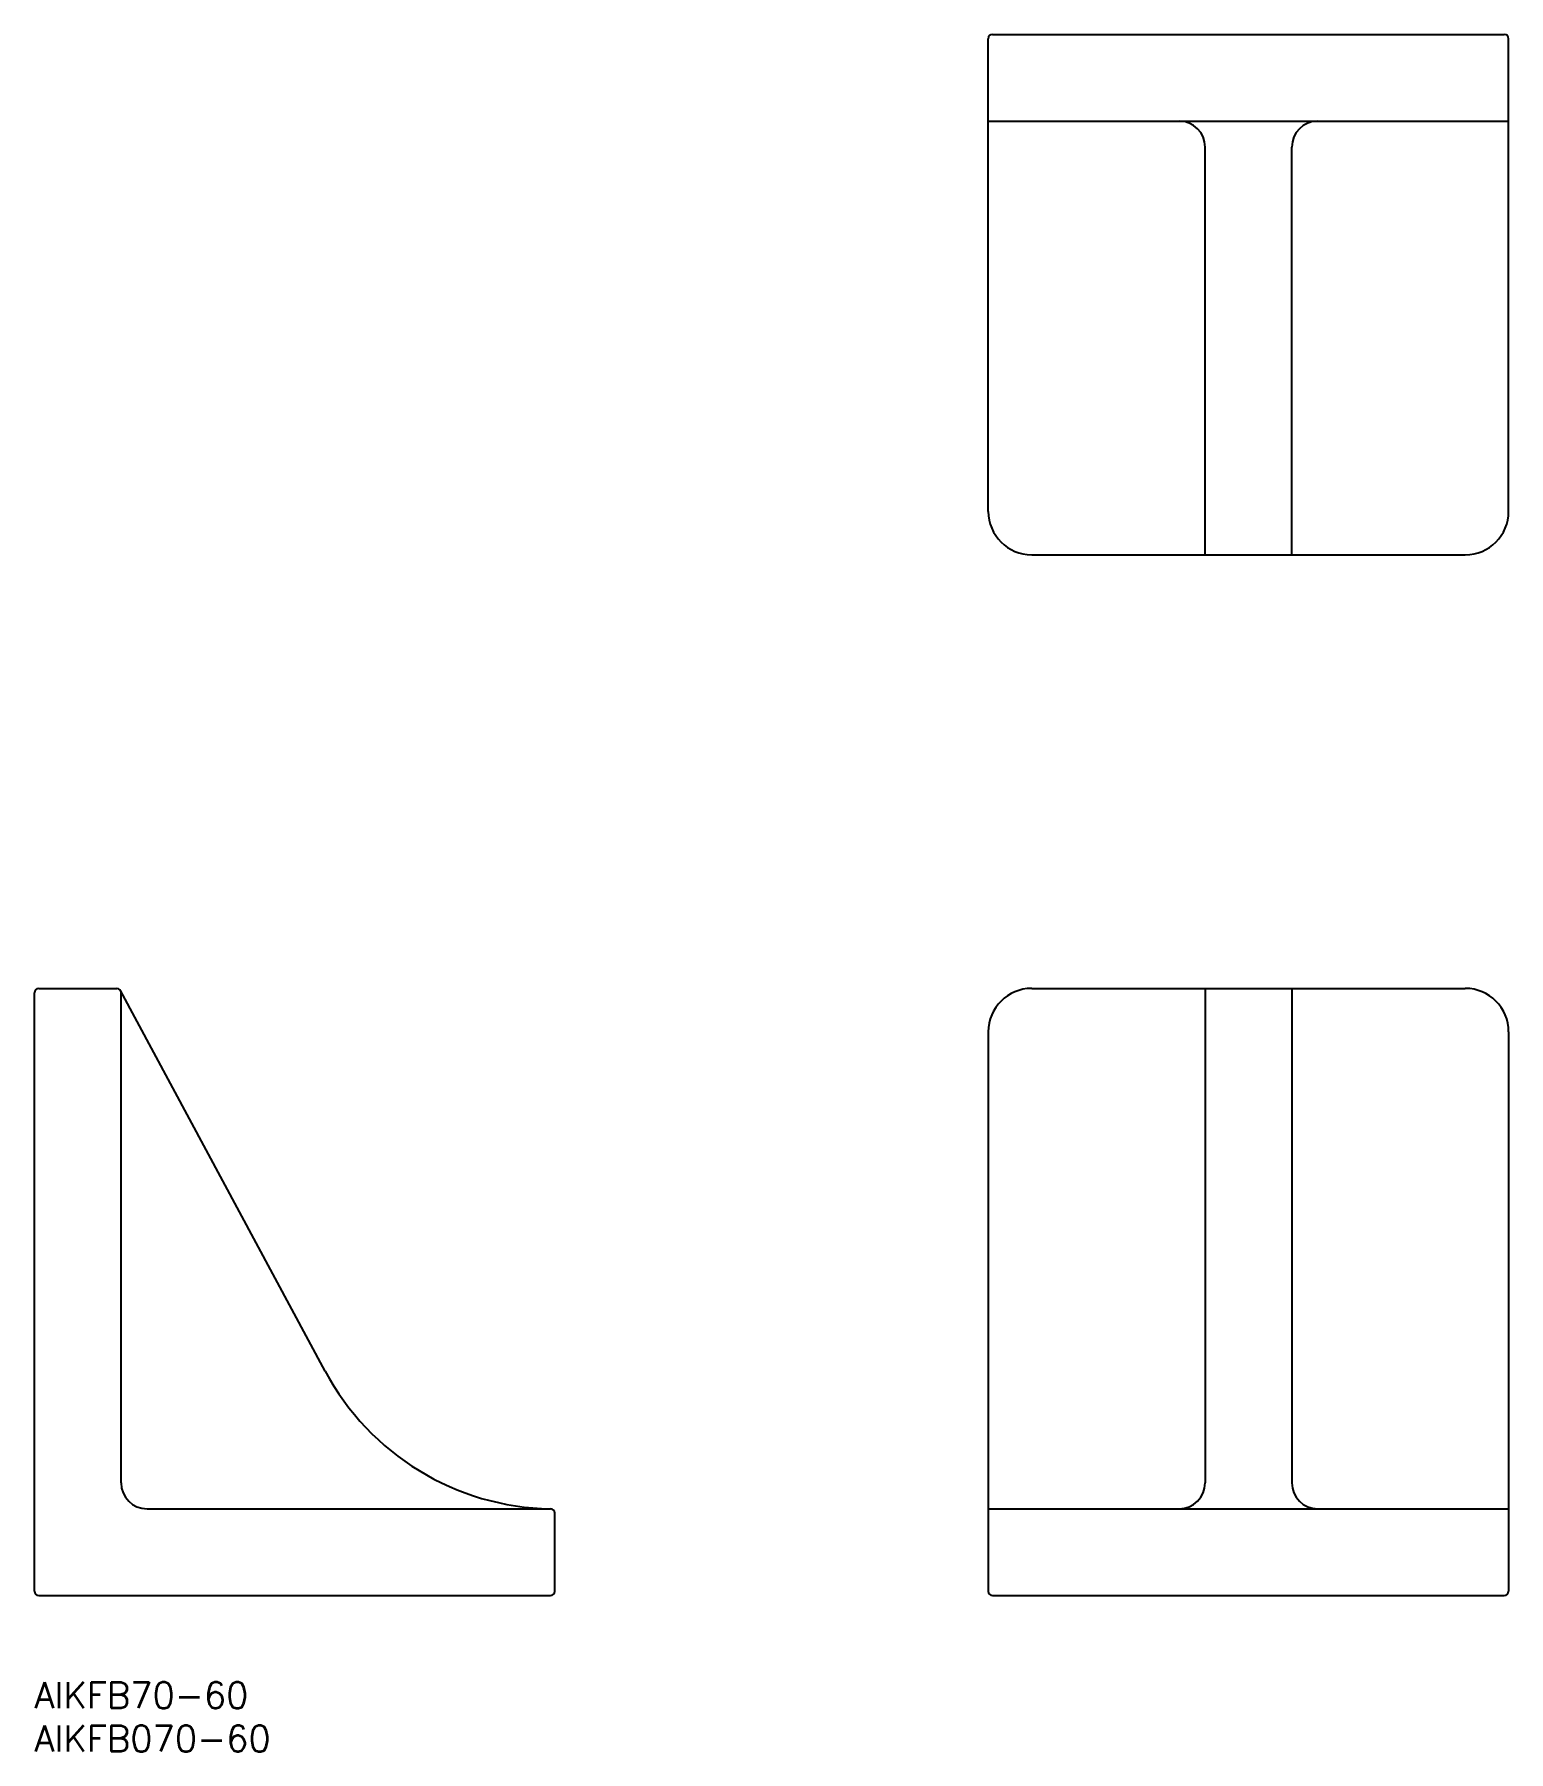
# Model space of a CAD drawing. Extents: x 0 to 170, y -8 to 190.
import ezdxf

# ---------------------------------------------------------------- set-up
doc = ezdxf.new("R2010")
doc.units = 0
doc.header["$LTSCALE"] = 0.5
doc.layers.add('MSM_CONTINUOUS', color=7, linetype='CONTINUOUS')
doc.layers.add('MSM_PART_NUMBER', color=7, linetype='CONTINUOUS')
doc.styles.get("Standard").update_dxf_attribs({"font": 'txt.shx', "height": 3, "bigfont": 'bigfont.shx'})

# ---------------------------------------------------------------- blocks, each defined once
blk = doc.blocks.new('*U3')
at = {"layer": 'MSM_PART_NUMBER'}
blk.add_text('AIKFB70-60', height=3, dxfattribs=at).set_placement((0, -3))
blk = doc.blocks.new('*U4')
at = {"layer": 'MSM_PART_NUMBER'}
blk.add_text('AIKFB070-60', height=3, dxfattribs=at).set_placement((0, -8))

msp = doc.modelspace()

# ---------------------------------------------------------------- linework, layer by layer
at = {"layer": 'MSM_CONTINUOUS'}
for p, q in [((110, 135), (110, 189.5)), ((110.5, 190), (169.5, 190)), ((170, 135), (170, 189.5)), ((110, 180), (170, 180)), ((135, 130), (135, 177)), ((145, 130), (145, 177)), ((115, 130), (165, 130)), ((0, 10.5), (0, 79.5)), ((0.5, 80), (9.5, 80)), ((33.53, 35.88), (9.94, 79.74)), ((10, 23), (10, 79.5)), ((115, 80), (165, 80)), ((135, 80), (135, 23)), ((145, 80), (145, 23)), ((110, 75), (110, 10.5)), ((170, 75), (170, 10.5)), ((13, 20), (59.5, 20)), ((110, 20), (170, 20)), ((60, 10.5), (60, 19.5)), ((0.5, 10), (59.5, 10)), ((110.5, 10), (169.5, 10))]:
    msp.add_line(p, q, dxfattribs=at)
for centre, radius, start, end in [((110.5, 189.5), 0.5, 90, 180), ((169.5, 189.5), 0.5, 0, 90), ((132, 177), 3, 0, 90), ((148, 177), 3, 90, 180), ((115, 135), 5, 180, 270), ((165, 135), 5, 270, 0), ((0.5, 79.5), 0.5, 90, 180), ((9.5, 79.5), 0.5, 0, 90), ((115, 75), 5, 90, 180), ((165, 75), 5, 0, 90), ((60, 50), 30, 208.0702, 269.0763), ((13, 23), 3, 180, 270), ((132, 23), 3, 270, 0), ((148, 23), 3, 180, 270), ((59.5, 19.5), 0.5, 0, 90), ((0.5, 10.5), 0.5, 180, 270), ((59.5, 10.5), 0.5, 270, 0), ((110.5, 10.5), 0.5, 180, 270), ((169.5, 10.5), 0.5, 270, 0)]:
    msp.add_arc(centre, radius, start, end, dxfattribs=at)

# ---------------------------------------------------------------- block references
for name in ['*U3', '*U4']:
    msp.add_blockref(name, (0, 0), dxfattribs=at)

doc.saveas('drawing.dxf')
